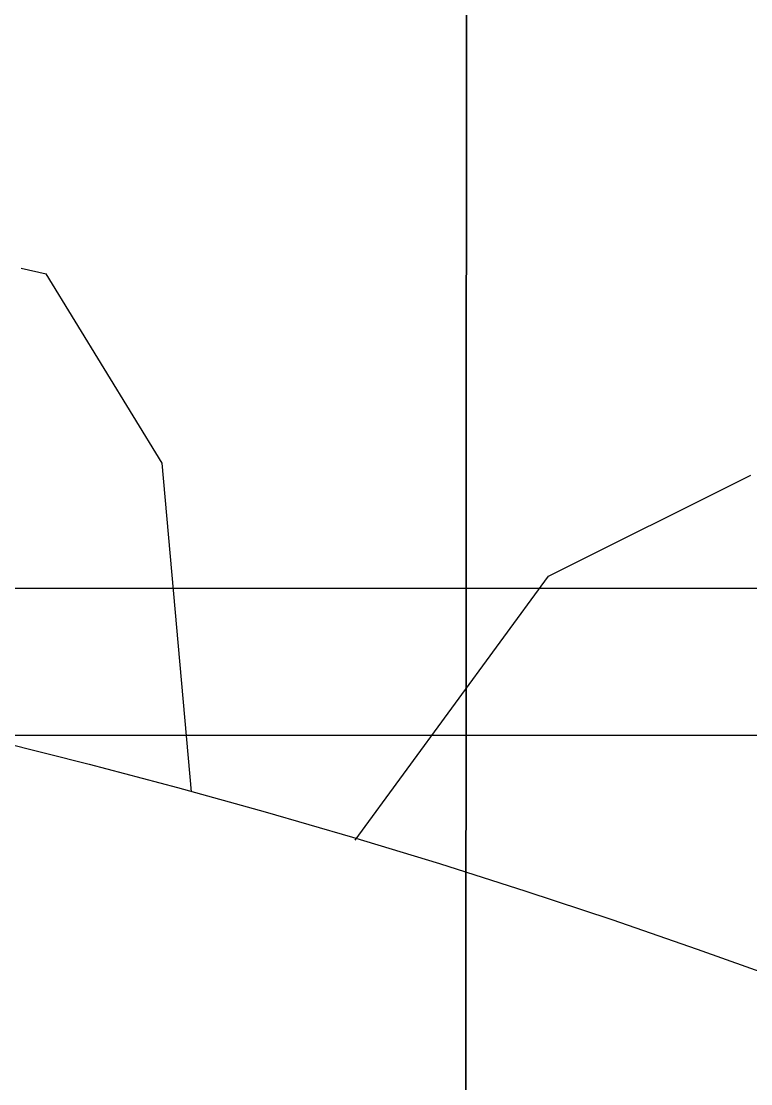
# Model space of a CAD drawing. Extents: x -381 to 213, y -63 to 250.
# Drawn here: x -103 to -96.82, y 70.47 to 79.48 of the extents above; entities that cross this region are included whole.
import ezdxf

# ---------------------------------------------------------------- set-up
doc = ezdxf.new("R2010")
doc.units = 0
doc.header["$MEASUREMENT"] = 0
doc.linetypes.add('K5LT65535', pattern=[0])
doc.linetypes.add('K5LT_BASIC', pattern=[0])
doc.layers.add('Системный слой', color=7, linetype='Continuous')

# ---------------------------------------------------------------- blocks, each defined once
blk = doc.blocks.new('*U')
at = {"layer": 'Системный слой', "color": 5, "linetype": 'K5LT_BASIC'}
for p, q in [((-110.1784, 33.8516), (-110.1497, 86.8516)), ((112.8205, 33.8478), (112.8492, 86.8478)), ((109.0657, 70.7518), (109.277, 70.7028)), ((109.0657, 70.7518), (109.277, 70.7028))]:
    blk.add_line(p, q, dxfattribs=at)
for points in [[(110.5086, 66.3112), (110.259, 69.0974), (109.277, 70.7028)], [(110.5086, 66.3112), (110.259, 69.0974), (109.277, 70.7028)], [(111.8942, 65.9039), (113.5344, 68.1414), (115.2466, 68.9965)], [(111.8942, 65.9039), (113.5344, 68.1414), (115.2466, 68.9965)]]:
    blk.add_lwpolyline(points, dxfattribs=at)
blk = doc.blocks.new('*F')
at = {"layer": 'Системный слой', "color": 5, "linetype": 'K5LT65535'}
for points in [[(64.5961, 15.6923), (64.5961, 19.3288), (62.0123, 19.3288), (59.4284, 45.9326), (-51.1017, 45.9326), (-51.1017, 49.7605), (-44.0201, 51.4831), (56.079, 51.4831), (58.3758, 49.1863), (59.4284, 45.9326)], [(-51.5802, 12.1516), (-51.5802, 15.788), (-42.6803, 41.722), (-39.7137, 44.6886), (1.1489, 44.6886), (2.7279, 43.1096), (2.7279, -18.3334), (0.7661, -21.5338), (-1.1478, -21.5338)]]:
    blk.add_lwpolyline(points, dxfattribs=at)
at = {"layer": 'Системный слой', "color": 5, "linetype": 'K5LT_BASIC'}
blk.add_circle((94.0125, 5.9815), 62.5341, dxfattribs=at)
blk.add_circle((94.0125, 5.9815), 62.5341, dxfattribs=at)
at = {"layer": 'Системный слой'}
blk.add_blockref('*U', (0, 0), dxfattribs=at)
blk.add_blockref('*U', (0, 0), dxfattribs=at)
blk.add_blockref('*U', (0, 0), dxfattribs=at)
blk.add_blockref('*U', (0, 0), dxfattribs=at)
blk.add_blockref('*U', (0, 0), dxfattribs=at)
blk.add_blockref('*U', (0, 0), dxfattribs=at)
blk.add_blockref('*U', (0, 0), dxfattribs=at)
blk.add_blockref('*U', (0, 0), dxfattribs=at)
blk.add_blockref('*U', (0, 0), dxfattribs=at)
blk.add_blockref('*U', (0, 0), dxfattribs=at)
blk.add_blockref('*U', (0, 0), dxfattribs=at)
blk.add_blockref('*U', (0, 0), dxfattribs=at)
blk.add_blockref('*U', (0, 0), dxfattribs=at)
blk.add_blockref('*U', (0, 0), dxfattribs=at)
blk.add_blockref('*U', (0, 0), dxfattribs=at)
blk.add_blockref('*U', (0, 0), dxfattribs=at)
blk.add_blockref('*U', (0, 0), dxfattribs=at)
blk.add_blockref('*U', (0, 0), dxfattribs=at)
blk.add_blockref('*U', (0, 0), dxfattribs=at)
blk.add_blockref('*U', (0, 0), dxfattribs=at)
blk.add_blockref('*U', (0, 0), dxfattribs=at)
blk.add_blockref('*U', (0, 0), dxfattribs=at)
blk.add_blockref('*U', (0, 0), dxfattribs=at)
blk.add_blockref('*U', (0, 0), dxfattribs=at)
blk.add_blockref('*U', (0, 0), dxfattribs=at)
blk.add_blockref('*U', (0, 0), dxfattribs=at)
blk.add_blockref('*U', (0, 0), dxfattribs=at)
blk.add_blockref('*U', (0, 0), dxfattribs=at)
blk.add_blockref('*U', (0, 0), dxfattribs=at)
blk.add_blockref('*U', (0, 0), dxfattribs=at)
blk.add_blockref('*U', (0, 0), dxfattribs=at)
blk.add_blockref('*U', (0, 0), dxfattribs=at)
blk.add_blockref('*U', (0, 0), dxfattribs=at)
blk.add_blockref('*U', (0, 0), dxfattribs=at)
blk.add_blockref('*U', (0, 0), dxfattribs=at)
blk.add_blockref('*U', (0, 0), dxfattribs=at)
blk.add_blockref('*U', (0, 0), dxfattribs=at)
blk.add_blockref('*U', (0, 0), dxfattribs=at)
blk.add_blockref('*U', (0, 0), dxfattribs=at)
blk.add_blockref('*U', (0, 0), dxfattribs=at)
blk.add_blockref('*U', (0, 0), dxfattribs=at)
blk.add_blockref('*U', (0, 0), dxfattribs=at)
blk.add_blockref('*U', (0, 0), dxfattribs=at)
blk.add_blockref('*U', (0, 0), dxfattribs=at)
blk.add_blockref('*U', (0, 0), dxfattribs=at)
blk.add_blockref('*U', (0, 0), dxfattribs=at)
blk.add_blockref('*U', (0, 0), dxfattribs=at)
blk.add_blockref('*U', (0, 0), dxfattribs=at)
blk.add_blockref('*U', (0, 0), dxfattribs=at)
blk.add_blockref('*U', (0, 0), dxfattribs=at)
blk.add_blockref('*U', (0, 0), dxfattribs=at)
blk.add_blockref('*U', (0, 0), dxfattribs=at)
blk.add_blockref('*U', (0, 0), dxfattribs=at)
blk.add_blockref('*U', (0, 0), dxfattribs=at)
blk.add_blockref('*U', (0, 0), dxfattribs=at)
blk.add_blockref('*U', (0, 0), dxfattribs=at)
blk.add_blockref('*U', (0, 0), dxfattribs=at)
blk.add_blockref('*U', (0, 0), dxfattribs=at)
blk.add_blockref('*U', (0, 0), dxfattribs=at)
blk.add_blockref('*U', (0, 0), dxfattribs=at)
blk.add_blockref('*U', (0, 0), dxfattribs=at)
blk.add_blockref('*U', (0, 0), dxfattribs=at)
blk.add_blockref('*U', (0, 0), dxfattribs=at)
blk.add_blockref('*U', (0, 0), dxfattribs=at)
blk.add_blockref('*U', (0, 0), dxfattribs=at)
blk.add_blockref('*U', (0, 0), dxfattribs=at)
blk.add_blockref('*U', (0, 0), dxfattribs=at)
blk.add_blockref('*U', (0, 0), dxfattribs=at)
blk.add_blockref('*U', (0, 0), dxfattribs=at)
blk.add_blockref('*U', (0, 0), dxfattribs=at)
blk.add_blockref('*U', (0, 0), dxfattribs=at)
blk.add_blockref('*U', (0, 0), dxfattribs=at)
blk.add_blockref('*U', (0, 0), dxfattribs=at)
blk.add_blockref('*U', (0, 0), dxfattribs=at)
blk.add_blockref('*U', (0, 0), dxfattribs=at)
blk.add_blockref('*U', (0, 0), dxfattribs=at)
blk.add_blockref('*U', (0, 0), dxfattribs=at)
blk.add_blockref('*U', (0, 0), dxfattribs=at)
blk.add_blockref('*U', (0, 0), dxfattribs=at)
blk.add_blockref('*U', (0, 0), dxfattribs=at)
blk.add_blockref('*U', (0, 0), dxfattribs=at)
blk.add_blockref('*U', (0, 0), dxfattribs=at)
blk.add_blockref('*U', (0, 0), dxfattribs=at)
blk.add_blockref('*U', (0, 0), dxfattribs=at)
blk.add_blockref('*U', (0, 0), dxfattribs=at)
blk.add_blockref('*U', (0, 0), dxfattribs=at)
blk.add_blockref('*U', (0, 0), dxfattribs=at)
blk.add_blockref('*U', (0, 0), dxfattribs=at)
blk.add_blockref('*U', (0, 0), dxfattribs=at)
blk.add_blockref('*U', (0, 0), dxfattribs=at)
blk.add_blockref('*U', (0, 0), dxfattribs=at)
blk.add_blockref('*U', (0, 0), dxfattribs=at)
blk.add_blockref('*U', (0, 0), dxfattribs=at)
blk.add_blockref('*U', (0, 0), dxfattribs=at)
blk.add_blockref('*U', (0, 0), dxfattribs=at)
blk.add_blockref('*U', (0, 0), dxfattribs=at)
blk.add_blockref('*U', (0, 0), dxfattribs=at)
blk.add_blockref('*U', (0, 0), dxfattribs=at)
blk.add_blockref('*U', (0, 0), dxfattribs=at)
blk.add_blockref('*U', (0, 0), dxfattribs=at)
blk.add_blockref('*U', (0, 0), dxfattribs=at)
blk.add_blockref('*U', (0, 0), dxfattribs=at)
blk.add_blockref('*U', (0, 0), dxfattribs=at)
blk.add_blockref('*U', (0, 0), dxfattribs=at)
blk.add_blockref('*U', (0, 0), dxfattribs=at)
blk.add_blockref('*U', (0, 0), dxfattribs=at)
blk.add_blockref('*U', (0, 0), dxfattribs=at)
blk.add_blockref('*U', (0, 0), dxfattribs=at)
blk.add_blockref('*U', (0, 0), dxfattribs=at)
blk.add_blockref('*U', (0, 0), dxfattribs=at)
blk.add_blockref('*U', (0, 0), dxfattribs=at)
blk.add_blockref('*U', (0, 0), dxfattribs=at)
blk.add_blockref('*U', (0, 0), dxfattribs=at)
blk.add_blockref('*U', (0, 0), dxfattribs=at)
blk.add_blockref('*U', (0, 0), dxfattribs=at)
blk.add_blockref('*U', (0, 0), dxfattribs=at)
blk.add_blockref('*U', (0, 0), dxfattribs=at)
blk.add_blockref('*U', (0, 0), dxfattribs=at)
blk.add_blockref('*U', (0, 0), dxfattribs=at)
blk.add_blockref('*U', (0, 0), dxfattribs=at)
blk.add_blockref('*U', (0, 0), dxfattribs=at)
blk.add_blockref('*U', (0, 0), dxfattribs=at)
blk.add_blockref('*U', (0, 0), dxfattribs=at)
blk.add_blockref('*U', (0, 0), dxfattribs=at)
blk.add_blockref('*U', (0, 0), dxfattribs=at)
blk.add_blockref('*U', (0, 0), dxfattribs=at)
blk.add_blockref('*U', (0, 0), dxfattribs=at)
blk.add_blockref('*U', (0, 0), dxfattribs=at)
blk.add_blockref('*U', (0, 0), dxfattribs=at)
blk.add_blockref('*U', (0, 0), dxfattribs=at)
blk.add_blockref('*U', (0, 0), dxfattribs=at)
blk.add_blockref('*U', (0, 0), dxfattribs=at)
blk.add_blockref('*U', (0, 0), dxfattribs=at)
blk.add_blockref('*U', (0, 0), dxfattribs=at)
blk.add_blockref('*U', (0, 0), dxfattribs=at)
blk.add_blockref('*U', (0, 0), dxfattribs=at)
blk.add_blockref('*U', (0, 0), dxfattribs=at)
blk.add_blockref('*U', (0, 0), dxfattribs=at)
blk.add_blockref('*U', (0, 0), dxfattribs=at)
blk.add_blockref('*U', (0, 0), dxfattribs=at)
blk.add_blockref('*U', (0, 0), dxfattribs=at)
blk.add_blockref('*U', (0, 0), dxfattribs=at)
blk.add_blockref('*U', (0, 0), dxfattribs=at)
blk.add_blockref('*U', (0, 0), dxfattribs=at)
blk.add_blockref('*U', (0, 0), dxfattribs=at)
blk.add_blockref('*U', (0, 0), dxfattribs=at)
blk.add_blockref('*U', (0, 0), dxfattribs=at)
blk.add_blockref('*U', (0, 0), dxfattribs=at)
blk.add_blockref('*U', (0, 0), dxfattribs=at)
blk.add_blockref('*U', (0, 0), dxfattribs=at)
blk.add_blockref('*U', (0, 0), dxfattribs=at)
blk.add_blockref('*U', (0, 0), dxfattribs=at)
blk.add_blockref('*U', (0, 0), dxfattribs=at)
blk.add_blockref('*U', (0, 0), dxfattribs=at)
blk.add_blockref('*U', (0, 0), dxfattribs=at)
blk.add_blockref('*U', (0, 0), dxfattribs=at)
blk.add_blockref('*U', (0, 0), dxfattribs=at)
blk.add_blockref('*U', (0, 0), dxfattribs=at)
blk.add_blockref('*U', (0, 0), dxfattribs=at)
blk.add_blockref('*U', (0, 0), dxfattribs=at)
blk.add_blockref('*U', (0, 0), dxfattribs=at)
blk.add_blockref('*U', (0, 0), dxfattribs=at)
blk.add_blockref('*U', (0, 0), dxfattribs=at)
blk.add_blockref('*U', (0, 0), dxfattribs=at)
blk.add_blockref('*U', (0, 0), dxfattribs=at)
blk.add_blockref('*U', (0, 0), dxfattribs=at)
blk.add_blockref('*U', (0, 0), dxfattribs=at)
blk.add_blockref('*U', (0, 0), dxfattribs=at)
blk.add_blockref('*U', (0, 0), dxfattribs=at)
blk.add_blockref('*U', (0, 0), dxfattribs=at)
blk.add_blockref('*U', (0, 0), dxfattribs=at)
blk.add_blockref('*U', (0, 0), dxfattribs=at)
blk.add_blockref('*U', (0, 0), dxfattribs=at)
blk.add_blockref('*U', (0, 0), dxfattribs=at)
blk.add_blockref('*U', (0, 0), dxfattribs=at)
blk.add_blockref('*U', (0, 0), dxfattribs=at)
blk.add_blockref('*U', (0, 0), dxfattribs=at)
blk.add_blockref('*U', (0, 0), dxfattribs=at)
blk.add_blockref('*U', (0, 0), dxfattribs=at)
blk.add_blockref('*U', (0, 0), dxfattribs=at)
blk.add_blockref('*U', (0, 0), dxfattribs=at)
blk.add_blockref('*U', (0, 0), dxfattribs=at)
blk.add_blockref('*U', (0, 0), dxfattribs=at)
blk.add_blockref('*U', (0, 0), dxfattribs=at)
blk.add_blockref('*U', (0, 0), dxfattribs=at)
blk.add_blockref('*U', (0, 0), dxfattribs=at)
blk.add_blockref('*U', (0, 0), dxfattribs=at)
blk.add_blockref('*U', (0, 0), dxfattribs=at)
blk.add_blockref('*U', (0, 0), dxfattribs=at)
blk.add_blockref('*U', (0, 0), dxfattribs=at)
blk.add_blockref('*U', (0, 0), dxfattribs=at)
blk.add_blockref('*U', (0, 0), dxfattribs=at)
blk.add_blockref('*U', (0, 0), dxfattribs=at)
blk.add_blockref('*U', (0, 0), dxfattribs=at)
blk.add_blockref('*U', (0, 0), dxfattribs=at)
blk.add_blockref('*U', (0, 0), dxfattribs=at)
blk.add_blockref('*U', (0, 0), dxfattribs=at)
blk.add_blockref('*U', (0, 0), dxfattribs=at)
blk.add_blockref('*U', (0, 0), dxfattribs=at)
blk.add_blockref('*U', (0, 0), dxfattribs=at)
blk.add_blockref('*U', (0, 0), dxfattribs=at)
blk.add_blockref('*U', (0, 0), dxfattribs=at)
blk.add_blockref('*U', (0, 0), dxfattribs=at)
blk.add_blockref('*U', (0, 0), dxfattribs=at)
blk.add_blockref('*U', (0, 0), dxfattribs=at)
blk.add_blockref('*U', (0, 0), dxfattribs=at)
blk.add_blockref('*U', (0, 0), dxfattribs=at)

msp = doc.modelspace()

# ---------------------------------------------------------------- block references
at = {"layer": 'Системный слой'}
for p in [(-96.5151, 28.7405), (-212.0681, 6.6367), (10.9271, 6.6087)]:
    msp.add_blockref('*F', p, dxfattribs=at)

doc.saveas('drawing.dxf')
